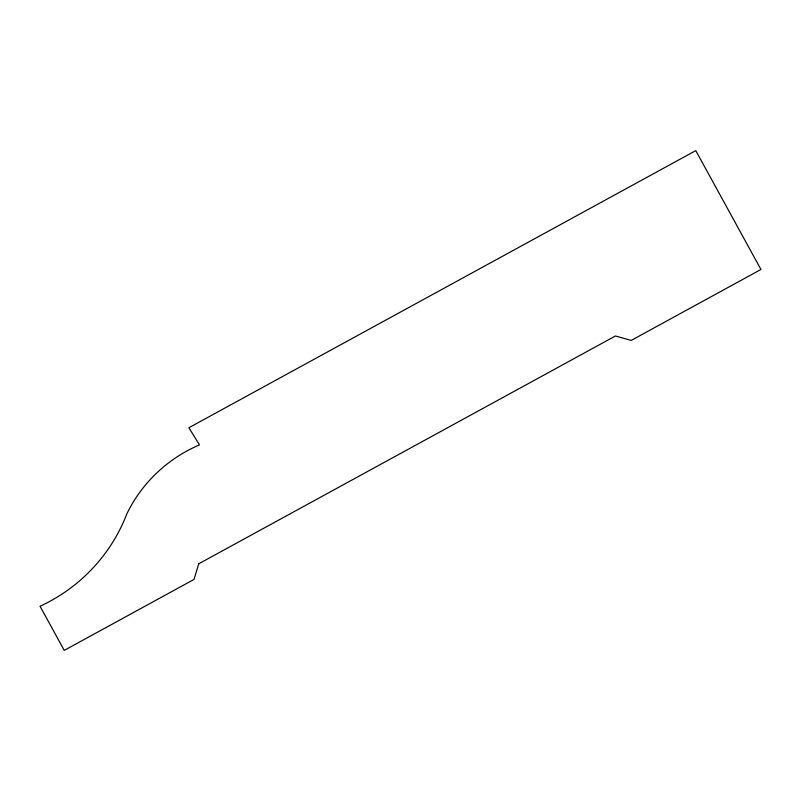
<?xml version="1.0" encoding="UTF-8"?>
<svg xmlns="http://www.w3.org/2000/svg" width="801" height="801" viewBox="0 0 801 801"><rect width="100%" height="100%" fill="white"/><g stroke="black" fill="none" stroke-linecap="round" stroke-linejoin="round"><path stroke-width="1.2" d="M198.748 563.794L194.012 579.433L64.25 650.382L40.05 606.247A166.378 163.204 -26.9 0 0 126.818 513.912A140.796 138.112 -26.9 0 1 199.479 444.905L188.896 427.734L695.779 150.618L760.95 269.486L631.188 340.425L615.438 335.979L198.748 563.794"/></g></svg>
